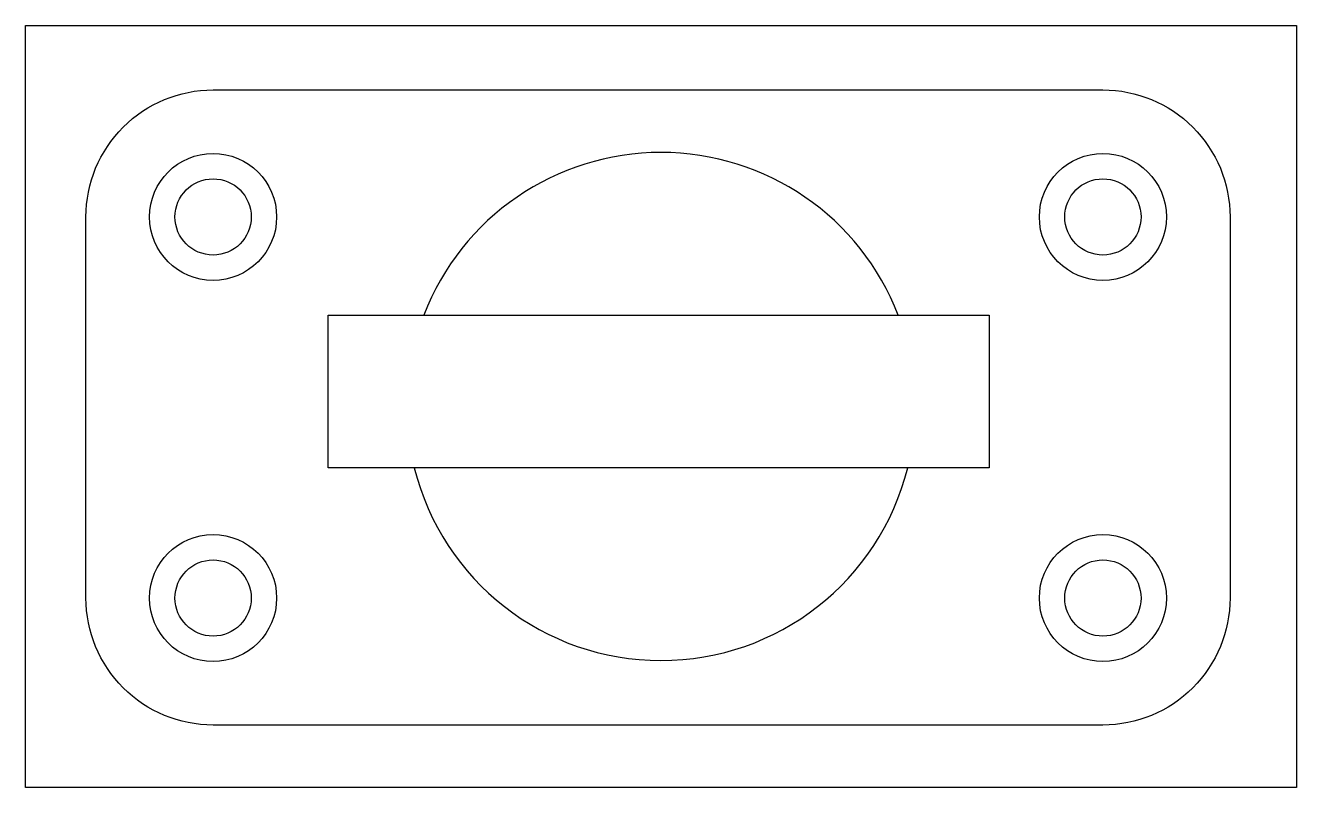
# Model space of a CAD drawing. Header units: millimetres. Extents: x 97 to 199, y 295 to 601.
# Drawn here: x 97.1 to 107.1, y 295.01 to 301.01 of the extents above; entities outside this region: 1.
import ezdxf

# ---------------------------------------------------------------- set-up
doc = ezdxf.new("R2010")
doc.units = ezdxf.units.MM

msp = doc.modelspace()

# ---------------------------------------------------------------- linework, layer by layer
msp.add_line((198.6654, 600.883), (188.6654, 600.883))
for points in [[(97.1028, 301.0077), (107.1028, 301.0077), (107.1028, 295.0077), (97.1028, 295.0077)], [(99.4845, 298.7258), (104.6845, 298.7258), (104.6845, 297.5258), (99.4845, 297.5258)]]:
    msp.add_lwpolyline(points, close=True)
msp.add_lwpolyline([(98.5792, 300.5), (105.5792, 300.5, -0.414214), (106.5792, 299.5), (106.5792, 296.5, -0.414214), (105.5792, 295.5), (98.5792, 295.5, -0.414214), (97.5792, 296.5), (97.5792, 299.5, -0.414214)], format="xyb", close=True)
for centre, radius in [((98.5792, 299.5), 0.5), ((105.5792, 299.5), 0.5), ((98.5792, 299.5), 0.3), ((105.5792, 299.5), 0.3), ((98.5792, 296.5), 0.5), ((105.5792, 296.5), 0.5), ((98.5792, 296.5), 0.3), ((105.5792, 296.5), 0.3)]:
    msp.add_circle(centre, radius)
for start, end in [(21.04319, 158.95681), (193.94134, 346.05866)]:
    msp.add_arc((102.1028, 298.0077), 2, start, end)

doc.saveas('drawing.dxf')
